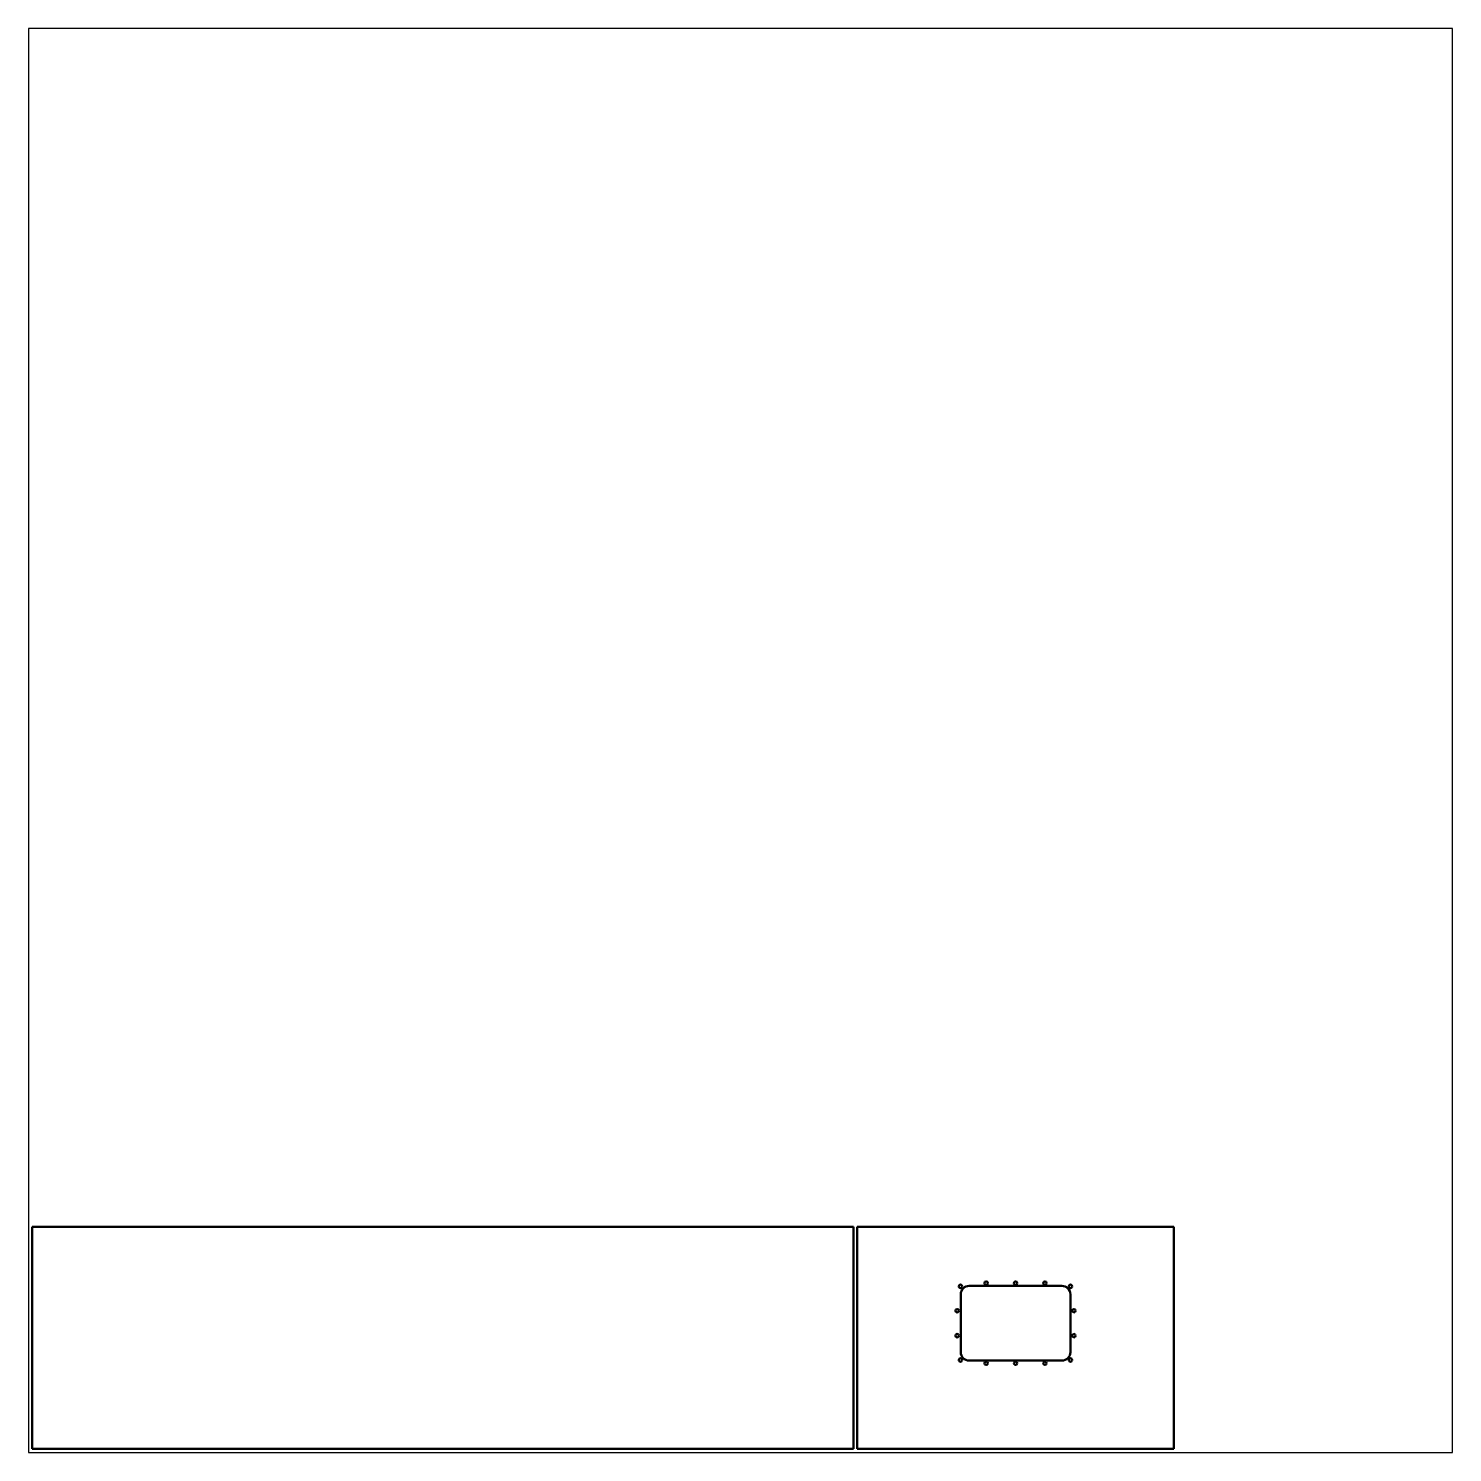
# Model space of a CAD drawing. Extents: x 0 to 2000, y 0 to 2000.
import ezdxf

# ---------------------------------------------------------------- set-up
doc = ezdxf.new("R2010")
doc.units = 0
for name, color, linetype, lineweight in [('Cut Out', 3, 'Continuous', 50), ('Hole', 7, 'Continuous', 50), ('Outline', 7, 'Continuous', 50)]:
    doc.layers.add(name, color=color, linetype=linetype, lineweight=lineweight)

msp = doc.modelspace()

# ---------------------------------------------------------------- linework, layer by layer
msp.add_lwpolyline([(0, 0), (2000, 0), (2000, 2000), (0, 2000)], close=True)
at = {"layer": 'Cut Out'}
for p, q in [((1309.3, 141.1), (1309.3, 222.1)), ((1321.3, 234.1), (1451.3, 234.1)), ((1463.3, 222.1), (1463.3, 141.1)), ((1451.3, 129.1), (1321.3, 129.1))]:
    msp.add_line(p, q, dxfattribs=at)
for centre, start, end in [((1321.3, 222.1), 90, 180), ((1451.3, 222.1), 360, 90), ((1321.3, 141.1), 180, 270), ((1451.3, 141.1), 270, 360)]:
    msp.add_arc(centre, 12, start, end, dxfattribs=at)
at = {"layer": 'Hole'}
for centre in [(1345, 237.9), (1386.3, 237.9), (1427.5, 237.9), (1309, 233.4), (1463.5, 233.4), (1304.3, 199.1), (1468.3, 199.1), (1304.3, 164.1), (1468.3, 164.1), (1309, 129.9), (1345, 125.4), (1386.3, 125.4), (1427.5, 125.4), (1463.5, 129.9)]:
    msp.add_circle(centre, 2.42, dxfattribs=at)
at = {"layer": 'Outline'}
for p, q in [((5, 5), (5, 317.2)), ((5, 317.2), (1158.8, 317.2)), ((1158.8, 317.2), (1158.8, 5)), ((1163.8, 5), (1163.8, 317.2)), ((1163.8, 317.2), (1608.8, 317.2)), ((1608.8, 317.2), (1608.8, 5)), ((1158.8, 5), (5, 5)), ((1608.8, 5), (1163.8, 5))]:
    msp.add_line(p, q, dxfattribs=at)

doc.saveas('drawing.dxf')
